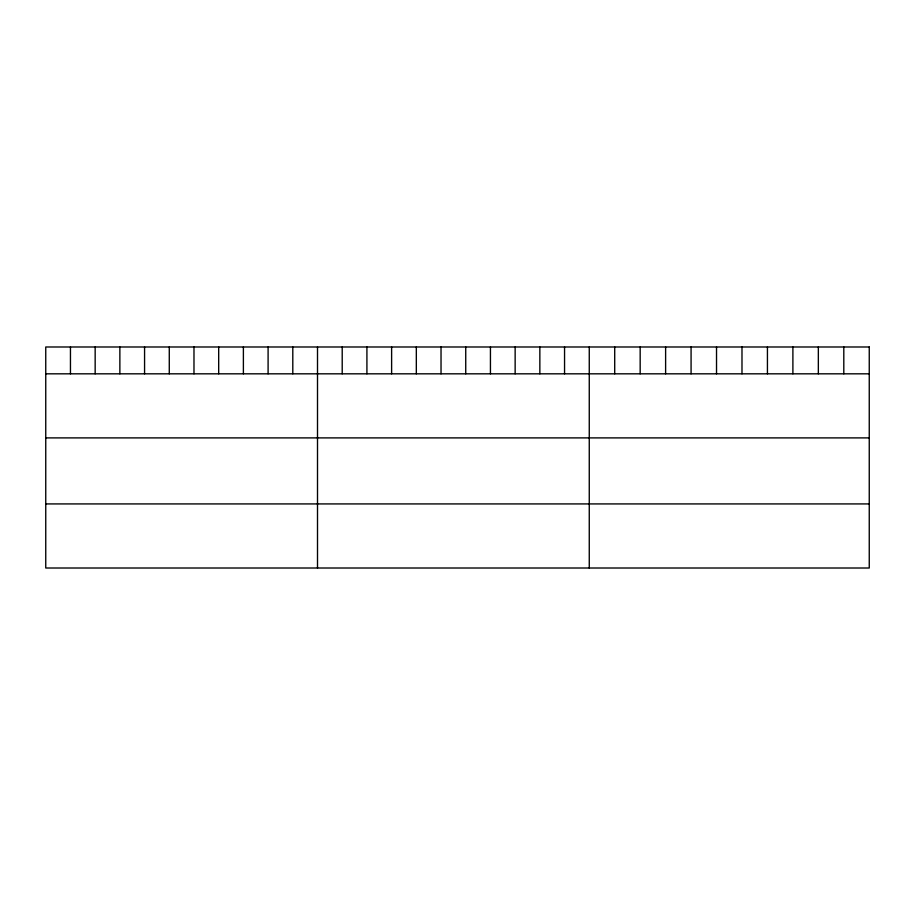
<?xml version="1.0" encoding="UTF-8"?>
<svg xmlns="http://www.w3.org/2000/svg" width="915" height="915" viewBox="0 0 915 915"><rect width="100%" height="100%" fill="white"/><g stroke="black" fill="none" stroke-linecap="round" stroke-linejoin="round"><path stroke-width="1.37" d="M45.75 373.823L869.25 373.823M45.75 437.896L869.25 437.896M45.75 503.925L869.25 503.925M843.802 346.991L843.802 373.823M818.342 346.991L818.342 373.823M792.893 346.991L792.893 373.823M767.433 346.991L767.433 373.823M741.985 346.991L741.985 373.823M716.525 346.991L716.525 373.823M691.077 346.991L691.077 373.823M665.617 346.991L665.617 373.823M640.168 346.991L640.168 373.823M614.708 346.991L614.708 373.823M589.26 346.991L589.26 568.009M564.555 346.991L564.555 373.823M539.85 346.991L539.85 373.823M515.145 346.991L515.145 373.823M490.44 346.991L490.44 373.823M465.735 346.991L465.735 373.823M441.03 346.991L441.03 373.823M416.325 346.991L416.325 373.823M391.62 346.991L391.62 373.823M366.915 346.991L366.915 373.823M342.21 346.991L342.21 373.823M317.505 346.991L317.505 568.009M292.8 346.991L292.8 373.823M268.095 346.991L268.095 373.823M243.39 346.991L243.39 373.823M218.685 346.991L218.685 373.823M193.98 346.991L193.98 373.823M169.275 346.991L169.275 373.823M144.57 346.991L144.57 373.823M119.865 346.991L119.865 373.823M95.16 346.991L95.16 373.823M70.455 346.991L70.455 373.823M869.25 346.991L45.75 346.991L45.75 568.009L869.25 568.009L869.25 346.991"/></g></svg>
